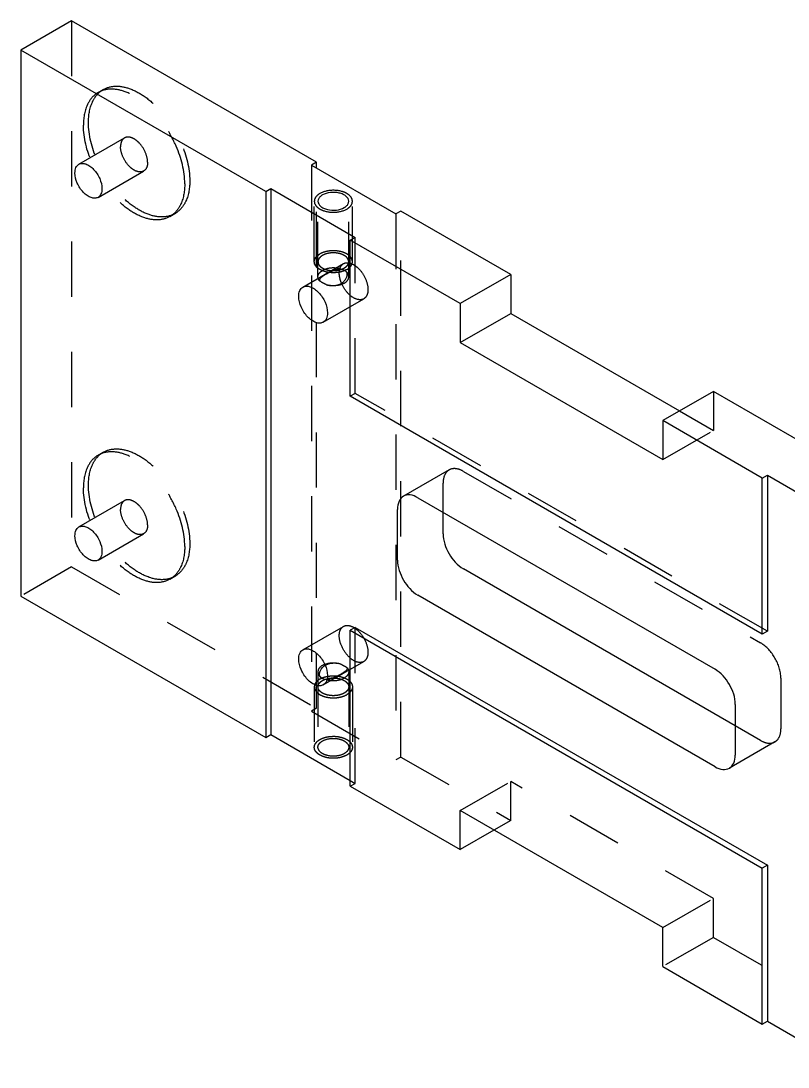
# Model space of a CAD drawing. Header units: millimetres. Extents: x 168 to 285, y 44 to 158.
# Drawn here: x 168.1 to 232.3, y 70 to 157.6 of the extents above; entities that cross this region are included whole.
import ezdxf

# ---------------------------------------------------------------- set-up
doc = ezdxf.new("R2010")
doc.units = ezdxf.units.MM
doc.header["$LTSCALE"] = 46.2
doc.linetypes.add('HIDDEN', pattern=[0.2, 0.1, -0.1])
doc.layers.get('0').update_dxf_attribs({"linetype": 'CONTINUOUS', "true_color": 0xffffff})
doc.layers.add('02___PRT_ALL_AXES', color=7, linetype='CONTINUOUS', true_color=0xffffff)
doc.layers.add('DEFAULT_2', color=6, linetype='HIDDEN', true_color=0xff00ff)

msp = doc.modelspace()

# ---------------------------------------------------------------- linework, layer by layer
at = {"color": 7, "linetype": 'CONTINUOUS', "true_color": 0xffffff}
for p, q in [((172.344, 157.596), (168.101, 155.146)), ((192.85, 145.757), (172.344, 157.596)), ((168.101, 155.146), (168.101, 109.422)), ((188.607, 143.307), (168.101, 155.146)), ((192.85, 145.757), (192.426, 145.512)), ((192.426, 145.512), (199.497, 141.429)), ((192.85, 145.267), (192.85, 145.757)), ((188.607, 143.307), (189.032, 143.552)), ((188.607, 143.307), (188.607, 97.583)), ((189.032, 143.552), (189.032, 97.828)), ((189.032, 143.552), (196.103, 139.47)), ((199.921, 141.674), (199.497, 141.429)), ((209.114, 136.367), (199.921, 141.674)), ((195.678, 139.225), (196.103, 139.47)), ((195.678, 126.161), (195.678, 139.225)), ((204.871, 133.918), (195.678, 139.225)), ((209.114, 136.367), (204.871, 133.918)), ((209.114, 136.367), (209.114, 133.101)), ((204.871, 133.918), (204.871, 130.652)), ((204.871, 130.652), (209.114, 133.101)), ((209.114, 133.101), (223.256, 124.936)), ((204.871, 130.652), (221.842, 120.854)), ((230.185, 106.239), (195.678, 126.161)), ((226.084, 126.569), (221.842, 124.12)), ((234.428, 121.752), (226.084, 126.569)), ((221.842, 124.12), (221.842, 120.854)), ((230.185, 119.303), (221.842, 124.12)), ((230.185, 119.303), (230.61, 119.548)), ((230.185, 106.239), (230.185, 119.303)), ((230.61, 119.548), (230.61, 106.484)), ((230.61, 119.548), (237.681, 115.465)), ((201.335, 117.669), (226.226, 103.299)), ((199.638, 112.444), (199.638, 116.689)), ((203.457, 114.648), (203.457, 116.445)), ((227.923, 98.563), (205.154, 111.709)), ((168.101, 109.422), (188.607, 97.583)), ((226.226, 95.134), (201.335, 109.504)), ((196.103, 106.81), (195.678, 106.565)), ((195.678, 93.501), (195.678, 106.565)), ((195.678, 106.565), (230.185, 86.643)), ((196.103, 106.81), (230.61, 86.888)), ((230.61, 106.484), (230.185, 106.239)), ((227.923, 100.36), (227.923, 96.114)), ((188.607, 97.583), (189.032, 97.828)), ((189.032, 97.828), (195.678, 93.991)), ((195.678, 93.501), (204.871, 88.194)), ((204.871, 88.194), (204.871, 91.46)), ((221.842, 81.662), (204.871, 91.46)), ((207.699, 89.827), (204.871, 88.194)), ((230.61, 86.888), (230.185, 86.643)), ((230.61, 86.888), (230.61, 73.823)), ((230.185, 73.579), (230.185, 86.643)), ((221.842, 78.396), (221.842, 81.662)), ((221.842, 78.396), (230.185, 73.579)), ((230.185, 73.579), (230.61, 73.823)), ((230.61, 73.823), (237.257, 69.986))]:
    msp.add_line(p, q, dxfattribs=at)
at = {"color": 3, "linetype": 'CONTINUOUS', "true_color": 0x00ff00}
for points in [[(193.133, 143.144), (193.1, 143.121), (193.05, 143.086), (192.985, 143.039), (192.931, 143.006), (192.899, 142.964), (192.86, 142.925), (192.825, 142.885), (192.783, 142.847), (192.765, 142.802), (192.741, 142.76), (192.72, 142.716), (192.691, 142.674), (192.689, 142.627), (192.679, 142.582), (192.673, 142.536), (192.66, 142.491), (192.673, 142.446), (192.679, 142.401), (192.688, 142.356), (192.69, 142.311), (192.718, 142.268), (192.739, 142.225), (192.764, 142.182), (192.781, 142.138), (192.823, 142.099), (192.858, 142.059), (192.896, 142.02), (192.928, 141.978), (192.983, 141.944), (193.032, 141.908), (193.083, 141.874), (193.13, 141.836), (193.194, 141.81), (193.253, 141.78), (193.315, 141.752), (193.372, 141.721), (193.444, 141.702), (193.535, 141.674), (193.646, 141.633), (193.8, 141.614), (193.945, 141.58), (194.107, 141.579), (194.265, 141.561), (194.419, 141.579), (194.577, 141.579), (194.723, 141.613), (194.878, 141.631), (195.01, 141.682), (195.154, 141.716), (195.271, 141.781), (195.355, 141.818), (195.396, 141.838)], [(195.396, 141.838), (195.429, 141.861), (195.479, 141.895), (195.543, 141.942), (195.597, 141.975), (195.63, 142.017), (195.668, 142.056), (195.703, 142.096), (195.745, 142.135), (195.763, 142.179), (195.788, 142.222), (195.809, 142.265), (195.837, 142.307), (195.839, 142.354), (195.849, 142.399), (195.855, 142.445), (195.869, 142.491), (195.855, 142.536), (195.85, 142.581), (195.84, 142.625), (195.838, 142.671), (195.81, 142.713), (195.789, 142.757), (195.765, 142.799), (195.748, 142.844), (195.706, 142.882), (195.671, 142.923), (195.632, 142.962), (195.601, 143.003), (195.545, 143.037), (195.497, 143.073), (195.445, 143.108), (195.399, 143.146), (195.334, 143.172), (195.275, 143.201), (195.214, 143.229), (195.157, 143.26), (195.085, 143.279), (194.994, 143.308), (194.883, 143.349), (194.728, 143.367), (194.583, 143.402), (194.422, 143.402), (194.263, 143.42), (194.11, 143.403), (193.951, 143.403), (193.805, 143.368), (193.651, 143.35), (193.519, 143.3), (193.374, 143.265), (193.257, 143.201), (193.174, 143.163), (193.133, 143.144)]]:
    msp.add_open_spline(points, degree=3, knots=[0, 0, 0, 0, 0.03125, 0.046875, 0.0625, 0.078125, 0.09375, 0.109375, 0.125, 0.140625, 0.15625, 0.171875, 0.1875, 0.203125, 0.21875, 0.234375, 0.25, 0.265625, 0.28125, 0.296875, 0.3125, 0.328125, 0.34375, 0.359375, 0.375, 0.390625, 0.40625, 0.421875, 0.4375, 0.453125, 0.46875, 0.484375, 0.5, 0.515625, 0.53125, 0.546875, 0.5625, 0.578125, 0.59375, 0.625, 0.65625, 0.6875, 0.71875, 0.75, 0.78125, 0.8125, 0.84375, 0.875, 0.90625, 0.9375, 0.96875, 1, 1, 1, 1], dxfattribs=at)
at = {"color": 7, "linetype": 'CONTINUOUS', "true_color": 0xffffff}
for points, knots in [([(200.135, 117.788), (199.973, 117.695), (199.694, 117.344), (199.638, 116.919), (199.638, 116.689)], [0, 0, 0, 0, 0.449215, 1, 1, 1, 1]), ([(201.335, 117.669), (201.137, 117.784), (200.74, 117.949), (200.297, 117.882), (200.135, 117.788)], [0, 0, 0, 0, 0.550783, 1, 1, 1, 1]), ([(203.457, 114.648), (203.457, 114.066), (203.854, 112.918), (204.65, 112), (205.154, 111.709)], [0, 0, 0, 0, 0.500001, 1, 1, 1, 1]), ([(199.638, 112.444), (199.638, 111.862), (200.036, 110.713), (200.832, 109.795), (201.335, 109.504)], [0, 0, 0, 0, 0.500001, 1, 1, 1, 1]), ([(227.923, 100.36), (227.923, 100.941), (227.525, 102.09), (226.729, 103.008), (226.226, 103.299)], [0, 0, 0, 0, 0.500001, 1, 1, 1, 1]), ([(227.426, 95.015), (227.587, 95.109), (227.867, 95.459), (227.923, 95.885), (227.923, 96.114)], [0, 0, 0, 0, 0.449215, 1, 1, 1, 1]), ([(226.226, 95.134), (226.424, 95.02), (226.821, 94.855), (227.264, 94.922), (227.426, 95.015)], [0, 0, 0, 0, 0.550783, 1, 1, 1, 1])]:
    msp.add_open_spline(points, degree=3, knots=knots, dxfattribs=at)
msp.add_open_spline([(193.545, 102.45), (193.606, 102.473), (193.674, 102.495), (193.745, 102.513)], degree=3, dxfattribs=at)
at = {"layer": '02___PRT_ALL_AXES', "color": 6, "linetype": 'HIDDEN', "true_color": 0xff00ff}
for p, q in [((174.576, 151.606), (175.001, 151.851)), ((172.958, 145.591), (176.776, 147.795)), ((174.558, 142.82), (178.376, 145.024)), ((192.972, 136.161), (192.972, 142.491)), ((195.556, 136.161), (195.556, 142.491)), ((180.576, 141.214), (181.001, 141.458)), ((191.717, 135.308), (195.111, 137.268)), ((193.417, 132.364), (196.811, 134.323)), ((174.576, 121.232), (175.001, 121.477)), ((172.958, 115.217), (176.776, 117.421)), ((174.558, 112.446), (178.376, 114.65)), ((180.576, 110.84), (181.001, 111.085)), ((191.717, 104.934), (195.111, 106.894)), ((193.417, 101.99), (196.811, 103.949)), ((192.972, 103.096), (192.972, 96.767)), ((195.556, 103.096), (195.556, 96.767))]:
    msp.add_line(p, q, dxfattribs=at)
at = {"layer": '02___PRT_ALL_AXES', "color": 7, "linetype": 'CONTINUOUS', "true_color": 0xffffff}
msp.add_arc((193.573, 103.709), 1.288, 275.41378, 276.80977, dxfattribs=at)
at = {"layer": '02___PRT_ALL_AXES', "color": 6, "linetype": 'HIDDEN', "true_color": 0xff00ff}
msp.add_arc((193.555, 103.856), 1.436, 276.84292, 279.93585, dxfattribs=at)
for points, knots in [([(174.576, 151.606), (174.379, 151.492), (174.008, 151.18), (173.456, 150.276), (173.334, 149.432), (173.334, 148.859)], [0, 0, 0, 0, 0.218448, 0.452287, 1, 1, 1, 1]), ([(173.758, 149.104), (173.758, 149.677), (173.88, 150.521), (174.432, 151.425), (174.803, 151.737), (175.001, 151.851)], [0, 0, 0, 0, 0.547701, 0.781554, 1, 1, 1, 1]), ([(181.819, 143.96), (181.819, 145.032), (181.379, 146.693), (180.316, 148.659), (179.266, 150.002), (178.079, 151.053), (176.841, 151.73), (175.629, 151.972), (174.876, 151.779), (174.576, 151.606)], [0, 0, 0, 0, 0.26957, 0.41709, 0.561788, 0.695785, 0.813338, 0.912946, 1, 1, 1, 1]), ([(175.001, 151.851), (175.3, 152.024), (176.053, 152.217), (177.265, 151.975), (178.504, 151.298), (179.691, 150.247), (180.74, 148.904), (181.803, 146.938), (182.243, 145.277), (182.243, 144.205)], [0, 0, 0, 0, 0.087054, 0.186661, 0.304212, 0.43821, 0.58291, 0.730429, 1, 1, 1, 1]), ([(181.001, 141.458), (180.701, 141.285), (179.948, 141.092), (178.736, 141.335), (177.498, 142.011), (176.311, 143.062), (175.261, 144.406), (174.199, 146.371), (173.758, 148.032), (173.758, 149.104)], [0, 0, 0, 0, 0.087054, 0.186661, 0.304212, 0.43821, 0.58291, 0.730429, 1, 1, 1, 1]), ([(180.576, 141.214), (180.277, 141.04), (179.524, 140.847), (178.312, 141.09), (177.073, 141.766), (175.886, 142.817), (174.837, 144.161), (173.774, 146.127), (173.334, 147.787), (173.334, 148.859)], [0, 0, 0, 0, 0.087054, 0.186662, 0.304215, 0.438212, 0.58291, 0.73043, 1, 1, 1, 1]), ([(176.776, 147.795), (176.668, 147.733), (176.482, 147.5), (176.445, 147.216), (176.445, 147.063)], [0, 0, 0, 0, 0.449173, 1, 1, 1, 1]), ([(178.708, 145.756), (178.708, 146.042), (178.551, 146.635), (178.144, 147.264), (177.711, 147.648), (177.38, 147.828), (177.057, 147.893), (176.856, 147.841), (176.776, 147.795)], [0, 0, 0, 0, 0.269887, 0.56131, 0.69545, 0.813135, 0.912852, 1, 1, 1, 1]), ([(178.376, 145.024), (178.296, 144.978), (178.096, 144.926), (177.772, 144.991), (177.442, 145.171), (177.009, 145.556), (176.602, 146.185), (176.445, 146.777), (176.445, 147.063)], [0, 0, 0, 0, 0.087148, 0.186865, 0.30455, 0.43869, 0.730113, 1, 1, 1, 1]), ([(178.708, 145.756), (178.708, 145.604), (178.671, 145.32), (178.484, 145.086), (178.376, 145.024)], [0, 0, 0, 0, 0.550827, 1, 1, 1, 1]), ([(181.819, 143.96), (181.819, 143.387), (181.697, 142.543), (181.145, 141.639), (180.774, 141.328), (180.576, 141.214)], [0, 0, 0, 0, 0.547713, 0.781552, 1, 1, 1, 1]), ([(182.243, 144.205), (182.243, 143.632), (182.121, 142.788), (181.569, 141.884), (181.199, 141.573), (181.001, 141.458)], [0, 0, 0, 0, 0.547701, 0.781554, 1, 1, 1, 1]), ([(192.972, 136.161), (192.972, 136.262), (193.06, 136.486), (193.244, 136.627), (193.351, 136.689)], [0, 0, 0, 0, 0.449149, 1, 1, 1, 1]), ([(194.834, 136.831), (194.582, 136.902), (194.068, 136.941), (193.562, 136.811), (193.351, 136.689)], [0, 0, 0, 0, 0.51698, 1, 1, 1, 1]), ([(194.834, 136.831), (194.594, 136.808), (194.152, 136.649), (193.744, 136.438), (193.556, 136.326)], [0, 0, 0, 0, 0.524616, 1, 1, 1, 1]), ([(193.105, 135.832), (193.084, 135.857), (193.012, 135.953), (192.972, 136.074), (192.972, 136.161)], [0, 0, 0, 0, 0.270294, 1, 1, 1, 1]), ([(193.372, 136.209), (193.329, 136.179), (193.208, 136.094), (193.075, 135.934), (193.105, 135.832)], [0, 0, 0, 0, 0.328341, 1, 1, 1, 1]), ([(193.695, 135.492), (193.634, 135.522), (193.433, 135.627), (193.233, 135.738), (193.105, 135.832)], [0, 0, 0, 0, 0.298875, 1, 1, 1, 1]), ([(193.695, 135.492), (193.909, 135.442), (194.333, 135.404), (195.076, 135.575), (195.478, 136.154), (195.424, 136.49)], [0, 0, 0, 0, 0.291434, 0.550197, 1, 1, 1, 1]), ([(195.178, 135.634), (195.285, 135.695), (195.468, 135.836), (195.556, 136.061), (195.556, 136.161)], [0, 0, 0, 0, 0.550851, 1, 1, 1, 1]), ([(195.556, 136.161), (195.556, 136.19), (195.544, 136.309), (195.483, 136.421), (195.424, 136.49)], [0, 0, 0, 0, 0.237866, 1, 1, 1, 1]), ([(195.178, 135.634), (194.966, 135.512), (194.461, 135.381), (193.946, 135.42), (193.695, 135.492)], [0, 0, 0, 0, 0.48302, 1, 1, 1, 1]), ([(174.576, 121.232), (174.379, 121.118), (174.008, 120.806), (173.456, 119.902), (173.334, 119.058), (173.334, 118.485)], [0, 0, 0, 0, 0.218448, 0.452287, 1, 1, 1, 1]), ([(173.758, 118.73), (173.758, 119.303), (173.88, 120.147), (174.432, 121.051), (174.803, 121.363), (175.001, 121.477)], [0, 0, 0, 0, 0.547701, 0.781554, 1, 1, 1, 1]), ([(181.819, 113.586), (181.819, 114.658), (181.379, 116.319), (180.316, 118.285), (179.266, 119.628), (178.079, 120.679), (176.841, 121.356), (175.629, 121.598), (174.876, 121.405), (174.576, 121.232)], [0, 0, 0, 0, 0.26957, 0.41709, 0.561788, 0.695785, 0.813338, 0.912946, 1, 1, 1, 1]), ([(175.001, 121.477), (175.3, 121.65), (176.053, 121.843), (177.265, 121.601), (178.504, 120.924), (179.691, 119.873), (180.74, 118.53), (181.803, 116.564), (182.243, 114.903), (182.243, 113.831)], [0, 0, 0, 0, 0.087054, 0.186661, 0.304212, 0.43821, 0.58291, 0.730429, 1, 1, 1, 1]), ([(180.576, 110.84), (180.277, 110.667), (179.524, 110.473), (178.312, 110.716), (177.073, 111.392), (175.886, 112.443), (174.837, 113.787), (173.774, 115.753), (173.334, 117.414), (173.334, 118.485)], [0, 0, 0, 0, 0.087054, 0.186662, 0.304215, 0.438212, 0.58291, 0.73043, 1, 1, 1, 1]), ([(181.001, 111.085), (180.701, 110.912), (179.948, 110.718), (178.736, 110.961), (177.498, 111.637), (176.311, 112.688), (175.261, 114.032), (174.199, 115.998), (173.758, 117.658), (173.758, 118.73)], [0, 0, 0, 0, 0.087054, 0.186661, 0.304212, 0.43821, 0.58291, 0.730429, 1, 1, 1, 1]), ([(176.776, 117.421), (176.668, 117.359), (176.482, 117.126), (176.445, 116.842), (176.445, 116.689)], [0, 0, 0, 0, 0.449173, 1, 1, 1, 1]), ([(178.708, 115.383), (178.708, 115.668), (178.551, 116.261), (178.144, 116.89), (177.711, 117.274), (177.38, 117.454), (177.057, 117.519), (176.856, 117.467), (176.776, 117.421)], [0, 0, 0, 0, 0.269887, 0.56131, 0.69545, 0.813135, 0.912852, 1, 1, 1, 1]), ([(178.376, 114.65), (178.296, 114.604), (178.096, 114.552), (177.772, 114.617), (177.442, 114.797), (177.009, 115.182), (176.602, 115.811), (176.445, 116.403), (176.445, 116.689)], [0, 0, 0, 0, 0.087148, 0.186865, 0.30455, 0.43869, 0.730113, 1, 1, 1, 1]), ([(178.708, 115.383), (178.708, 115.23), (178.671, 114.946), (178.484, 114.712), (178.376, 114.65)], [0, 0, 0, 0, 0.550827, 1, 1, 1, 1]), ([(181.819, 113.586), (181.819, 113.013), (181.697, 112.169), (181.145, 111.265), (180.774, 110.954), (180.576, 110.84)], [0, 0, 0, 0, 0.547713, 0.781552, 1, 1, 1, 1]), ([(182.243, 113.831), (182.243, 113.258), (182.121, 112.414), (181.569, 111.51), (181.199, 111.199), (181.001, 111.085)], [0, 0, 0, 0, 0.547701, 0.781554, 1, 1, 1, 1]), ([(193.351, 103.624), (193.244, 103.562), (193.06, 103.421), (192.972, 103.197), (192.972, 103.096)], [0, 0, 0, 0, 0.550851, 1, 1, 1, 1]), ([(193.351, 103.624), (193.562, 103.746), (194.068, 103.876), (194.582, 103.837), (194.834, 103.766)], [0, 0, 0, 0, 0.48302, 1, 1, 1, 1]), ([(193.575, 103.632), (193.658, 103.685), (194.054, 103.862), (194.513, 103.84), (194.834, 103.766)], [0, 0, 0, 0, 0.230998, 1, 1, 1, 1]), ([(195.424, 103.425), (195.449, 103.338), (195.338, 103.176), (195.152, 103.043), (194.857, 102.856), (194.415, 102.629), (194.019, 102.479), (193.803, 102.441)], [0, 0, 0, 0, 0.138159, 0.23865, 0.362569, 0.665176, 1, 1, 1, 1]), ([(194.834, 103.766), (194.895, 103.735), (195.096, 103.63), (195.295, 103.519), (195.424, 103.425)], [0, 0, 0, 0, 0.298888, 1, 1, 1, 1]), ([(195.424, 103.425), (195.445, 103.4), (195.516, 103.305), (195.556, 103.183), (195.556, 103.096)], [0, 0, 0, 0, 0.270294, 1, 1, 1, 1]), ([(192.972, 103.096), (192.972, 103.068), (192.984, 102.948), (193.045, 102.837), (193.105, 102.767)], [0, 0, 0, 0, 0.237866, 1, 1, 1, 1]), ([(193.695, 102.427), (193.946, 102.355), (194.461, 102.316), (194.966, 102.447), (195.178, 102.569)], [0, 0, 0, 0, 0.51698, 1, 1, 1, 1]), ([(195.556, 103.096), (195.556, 102.996), (195.468, 102.771), (195.285, 102.63), (195.178, 102.569)], [0, 0, 0, 0, 0.449149, 1, 1, 1, 1]), ([(193.093, 97.082), (193.11, 97.102), (193.185, 97.185), (193.277, 97.251), (193.351, 97.294)], [0, 0, 0, 0, 0.232697, 1, 1, 1, 1]), ([(193.351, 97.294), (193.55, 97.409), (194.028, 97.538), (194.632, 97.509), (195.076, 97.359), (195.395, 97.171), (195.556, 96.923), (195.556, 96.767)], [0, 0, 0, 0, 0.271075, 0.563783, 0.698515, 0.816717, 1, 1, 1, 1]), ([(192.972, 96.767), (192.972, 96.85), (193.008, 96.965), (193.074, 97.058), (193.093, 97.082)], [0, 0, 0, 0, 0.730481, 1, 1, 1, 1]), ([(195.178, 96.239), (194.978, 96.124), (194.5, 95.995), (193.896, 96.024), (193.452, 96.174), (193.133, 96.362), (192.972, 96.611), (192.972, 96.767)], [0, 0, 0, 0, 0.271075, 0.563783, 0.698515, 0.816717, 1, 1, 1, 1]), ([(195.556, 96.767), (195.556, 96.666), (195.468, 96.441), (195.285, 96.301), (195.178, 96.239)], [0, 0, 0, 0, 0.449171, 1, 1, 1, 1])]:
    msp.add_open_spline(points, degree=3, knots=knots, dxfattribs=at)
at = {"layer": '02___PRT_ALL_AXES', "color": 7, "linetype": 'CONTINUOUS', "true_color": 0xffffff}
for points, knots in [([(172.627, 144.858), (172.627, 145.011), (172.664, 145.295), (172.85, 145.528), (172.958, 145.591)], [0, 0, 0, 0, 0.550827, 1, 1, 1, 1]), ([(172.958, 145.591), (173.038, 145.637), (173.239, 145.689), (173.562, 145.624), (173.892, 145.443), (174.325, 145.059), (174.732, 144.43), (174.889, 143.838), (174.889, 143.552)], [0, 0, 0, 0, 0.087148, 0.186862, 0.304539, 0.43868, 0.730127, 1, 1, 1, 1]), ([(174.558, 142.82), (174.478, 142.773), (174.277, 142.722), (173.954, 142.787), (173.624, 142.967), (173.191, 143.351), (172.784, 143.98), (172.627, 144.573), (172.627, 144.858)], [0, 0, 0, 0, 0.087148, 0.186862, 0.304539, 0.43868, 0.730127, 1, 1, 1, 1]), ([(174.889, 143.552), (174.889, 143.399), (174.852, 143.115), (174.666, 142.882), (174.558, 142.82)], [0, 0, 0, 0, 0.550827, 1, 1, 1, 1]), ([(193.093, 142.806), (193.074, 142.782), (193.008, 142.689), (192.972, 142.574), (192.972, 142.491)], [0, 0, 0, 0, 0.269519, 1, 1, 1, 1]), ([(193.351, 143.018), (193.325, 143.003), (193.23, 142.944), (193.145, 142.869), (193.093, 142.806)], [0, 0, 0, 0, 0.268125, 1, 1, 1, 1]), ([(195.556, 142.491), (195.556, 142.647), (195.395, 142.896), (195.076, 143.083), (194.632, 143.233), (194.028, 143.263), (193.55, 143.134), (193.351, 143.018)], [0, 0, 0, 0, 0.183283, 0.301485, 0.436217, 0.728925, 1, 1, 1, 1]), ([(192.972, 142.491), (192.972, 142.335), (193.133, 142.086), (193.452, 141.899), (193.896, 141.748), (194.5, 141.719), (194.978, 141.848), (195.178, 141.963)], [0, 0, 0, 0, 0.183283, 0.301485, 0.436217, 0.728925, 1, 1, 1, 1]), ([(195.178, 141.963), (195.204, 141.978), (195.298, 142.038), (195.384, 142.112), (195.435, 142.176)], [0, 0, 0, 0, 0.268125, 1, 1, 1, 1]), ([(195.435, 142.176), (195.454, 142.199), (195.52, 142.292), (195.556, 142.408), (195.556, 142.491)], [0, 0, 0, 0, 0.269519, 1, 1, 1, 1]), ([(191.365, 134.53), (191.365, 134.692), (191.404, 134.994), (191.603, 135.242), (191.717, 135.308)], [0, 0, 0, 0, 0.550827, 1, 1, 1, 1]), ([(191.717, 135.308), (191.802, 135.357), (192.015, 135.412), (192.359, 135.343), (192.71, 135.152), (193.17, 134.743), (193.602, 134.075), (193.769, 133.445), (193.769, 133.142)], [0, 0, 0, 0, 0.087148, 0.186862, 0.304539, 0.43868, 0.730127, 1, 1, 1, 1]), ([(193.417, 132.364), (193.332, 132.315), (193.119, 132.26), (192.775, 132.329), (192.425, 132.52), (191.964, 132.928), (191.532, 133.597), (191.365, 134.226), (191.365, 134.53)], [0, 0, 0, 0, 0.087148, 0.186862, 0.304539, 0.43868, 0.730127, 1, 1, 1, 1]), ([(193.769, 133.142), (193.769, 132.979), (193.73, 132.678), (193.532, 132.43), (193.417, 132.364)], [0, 0, 0, 0, 0.550827, 1, 1, 1, 1]), ([(172.627, 114.484), (172.627, 114.637), (172.664, 114.921), (172.85, 115.155), (172.958, 115.217)], [0, 0, 0, 0, 0.550827, 1, 1, 1, 1]), ([(172.958, 115.217), (173.038, 115.263), (173.239, 115.315), (173.562, 115.25), (173.892, 115.07), (174.325, 114.685), (174.732, 114.056), (174.889, 113.464), (174.889, 113.178)], [0, 0, 0, 0, 0.087148, 0.186862, 0.304539, 0.43868, 0.730127, 1, 1, 1, 1]), ([(174.558, 112.446), (174.478, 112.4), (174.277, 112.348), (173.954, 112.413), (173.624, 112.593), (173.191, 112.977), (172.784, 113.606), (172.627, 114.199), (172.627, 114.484)], [0, 0, 0, 0, 0.087148, 0.186862, 0.304539, 0.43868, 0.730127, 1, 1, 1, 1]), ([(174.889, 113.178), (174.889, 113.025), (174.852, 112.741), (174.666, 112.508), (174.558, 112.446)], [0, 0, 0, 0, 0.550827, 1, 1, 1, 1]), ([(191.365, 104.156), (191.365, 104.318), (191.404, 104.62), (191.603, 104.868), (191.717, 104.934)], [0, 0, 0, 0, 0.550827, 1, 1, 1, 1]), ([(191.717, 104.934), (191.802, 104.983), (192.015, 105.038), (192.359, 104.969), (192.71, 104.778), (193.17, 104.369), (193.602, 103.701), (193.769, 103.072), (193.769, 102.768)], [0, 0, 0, 0, 0.087148, 0.186862, 0.304539, 0.43868, 0.730127, 1, 1, 1, 1]), ([(193.417, 101.99), (193.332, 101.941), (193.119, 101.886), (192.775, 101.955), (192.425, 102.146), (191.964, 102.555), (191.532, 103.223), (191.365, 103.852), (191.365, 104.156)], [0, 0, 0, 0, 0.087148, 0.186862, 0.304539, 0.43868, 0.730127, 1, 1, 1, 1]), ([(193.105, 102.767), (193.065, 103.012), (193.24, 103.374), (193.499, 103.584), (193.575, 103.632)], [0, 0, 0, 0, 0.735437, 1, 1, 1, 1]), ([(193.769, 102.768), (193.769, 102.606), (193.73, 102.304), (193.532, 102.056), (193.417, 101.99)], [0, 0, 0, 0, 0.550827, 1, 1, 1, 1])]:
    msp.add_open_spline(points, degree=3, knots=knots, dxfattribs=at)
at = {"layer": '02___PRT_ALL_AXES', "color": 6, "linetype": 'HIDDEN', "true_color": 0xff00ff}
for points in [[(194.834, 136.831), (194.889, 136.827), (194.944, 136.819), (194.998, 136.805)], [(194.998, 136.805), (195.048, 136.791), (195.098, 136.773), (195.144, 136.749)], [(195.144, 136.749), (195.212, 136.715), (195.275, 136.669), (195.328, 136.614)], [(193.556, 136.326), (193.494, 136.289), (193.432, 136.25), (193.372, 136.209)], [(195.328, 136.614), (195.364, 136.576), (195.396, 136.535), (195.424, 136.49)]]:
    msp.add_open_spline(points, degree=3, dxfattribs=at)
at = {"layer": '02___PRT_ALL_AXES', "color": 7, "linetype": 'CONTINUOUS', "true_color": 0xffffff}
for points in [[(193.382, 102.509), (193.27, 102.567), (193.171, 102.66), (193.105, 102.767)], [(193.528, 102.453), (193.478, 102.467), (193.429, 102.485), (193.382, 102.509)], [(193.695, 102.427), (193.639, 102.43), (193.583, 102.439), (193.528, 102.453)]]:
    msp.add_open_spline(points, degree=3, dxfattribs=at)
at = {"layer": 'DEFAULT_2', "color": 6, "linetype": 'HIDDEN', "true_color": 0xff00ff}
for p, q in [((172.344, 157.596), (172.344, 111.872)), ((192.426, 145.512), (192.426, 99.788)), ((192.85, 100.033), (192.85, 145.267)), ((192.664, 137.427), (192.664, 142.491)), ((195.864, 137.427), (195.864, 142.491)), ((199.497, 141.429), (199.497, 95.705)), ((199.921, 95.95), (199.921, 141.674)), ((196.103, 126.406), (196.103, 139.47)), ((196.103, 126.406), (195.678, 126.161)), ((230.61, 106.484), (196.103, 126.406)), ((226.084, 126.569), (226.084, 123.303)), ((223.256, 124.936), (226.084, 123.303)), ((221.842, 120.854), (226.084, 123.303)), ((203.954, 119.993), (200.135, 117.788)), ((205.154, 119.874), (230.044, 105.504)), ((203.457, 116.445), (203.457, 118.894)), ((172.344, 111.872), (168.101, 109.422)), ((172.344, 111.872), (192.85, 100.033)), ((196.103, 93.746), (196.103, 106.81)), ((231.741, 102.564), (231.741, 98.318)), ((192.664, 101.83), (192.664, 96.767)), ((195.864, 101.83), (195.864, 96.767)), ((192.85, 100.033), (192.426, 99.788)), ((192.426, 99.788), (199.497, 95.705)), ((230.044, 97.339), (227.923, 98.563)), ((231.244, 97.22), (227.426, 95.015)), ((199.921, 95.95), (199.497, 95.705)), ((199.921, 95.95), (209.114, 90.643)), ((195.678, 93.991), (196.103, 93.746)), ((195.678, 93.501), (196.103, 93.746)), ((204.871, 91.46), (209.114, 93.909)), ((209.114, 90.643), (209.114, 93.909)), ((226.084, 84.111), (209.114, 93.909)), ((209.114, 90.643), (207.699, 89.827)), ((221.842, 81.662), (226.084, 84.111)), ((226.084, 80.845), (226.084, 84.111)), ((226.084, 80.845), (221.842, 78.396)), ((226.084, 80.845), (234.428, 76.028))]:
    msp.add_line(p, q, dxfattribs=at)
msp.add_arc((195.854, 136.544), 1.091, 164.90101, 168.31617, dxfattribs=at)
for points, knots in [([(195.396, 136.774), (195.355, 136.755), (195.295, 136.726), (195.214, 136.689), (195.157, 136.657), (195.085, 136.639), (194.994, 136.61), (194.883, 136.569), (194.728, 136.551), (194.583, 136.516), (194.422, 136.515), (194.263, 136.497), (194.11, 136.515), (193.951, 136.515), (193.805, 136.55), (193.651, 136.568), (193.54, 136.609), (193.448, 136.637), (193.377, 136.655), (193.318, 136.687), (193.255, 136.716), (193.195, 136.745), (193.129, 136.772), (193.084, 136.809), (193.033, 136.843), (192.985, 136.879), (192.931, 136.912), (192.899, 136.953), (192.86, 136.993), (192.825, 137.033), (192.783, 137.071), (192.765, 137.116), (192.741, 137.158), (192.72, 137.202), (192.691, 137.244), (192.689, 137.29), (192.679, 137.336), (192.673, 137.381), (192.66, 137.427), (192.673, 137.472), (192.679, 137.517), (192.688, 137.562), (192.69, 137.607), (192.718, 137.65), (192.739, 137.693), (192.764, 137.736), (192.781, 137.78), (192.823, 137.819), (192.858, 137.859), (192.896, 137.898), (192.928, 137.94), (192.983, 137.973), (193.048, 138.021), (193.099, 138.057), (193.133, 138.08)], [0, 0, 0, 0, 0.03125, 0.046875, 0.0625, 0.078125, 0.09375, 0.125, 0.15625, 0.1875, 0.21875, 0.25, 0.28125, 0.3125, 0.34375, 0.375, 0.40625, 0.421875, 0.4375, 0.453125, 0.46875, 0.484375, 0.5, 0.515625, 0.53125, 0.546875, 0.5625, 0.578125, 0.59375, 0.609375, 0.625, 0.640625, 0.65625, 0.671875, 0.6875, 0.703125, 0.71875, 0.734375, 0.75, 0.765625, 0.78125, 0.796875, 0.8125, 0.828125, 0.84375, 0.859375, 0.875, 0.890625, 0.90625, 0.921875, 0.9375, 0.953125, 0.96875, 1, 1, 1, 1]), ([(193.351, 137.955), (193.324, 137.936), (193.283, 137.908), (193.231, 137.87), (193.188, 137.843), (193.162, 137.81), (193.131, 137.778), (193.102, 137.746), (193.068, 137.715), (193.054, 137.679), (193.034, 137.644), (193.017, 137.609), (192.994, 137.575), (192.992, 137.538), (192.984, 137.501), (192.98, 137.464), (192.969, 137.427), (192.979, 137.391), (192.984, 137.355), (192.992, 137.319), (192.993, 137.282), (193.016, 137.248), (193.033, 137.212), (193.052, 137.178), (193.066, 137.142), (193.1, 137.111), (193.128, 137.078), (193.159, 137.047), (193.185, 137.013), (193.229, 136.986), (193.283, 136.948), (193.346, 136.896), (193.45, 136.855), (193.541, 136.803), (193.659, 136.775), (193.765, 136.734), (193.89, 136.719), (194.007, 136.691), (194.137, 136.691), (194.265, 136.676), (194.389, 136.691), (194.517, 136.691), (194.635, 136.719), (194.76, 136.733), (194.866, 136.774), (194.983, 136.802), (195.077, 136.854), (195.145, 136.884), (195.178, 136.9)], [0, 0, 0, 0, 0.03125, 0.046875, 0.0625, 0.078125, 0.09375, 0.109375, 0.125, 0.140625, 0.15625, 0.171875, 0.1875, 0.203125, 0.21875, 0.234375, 0.25, 0.265625, 0.28125, 0.296875, 0.3125, 0.328125, 0.34375, 0.359375, 0.375, 0.390625, 0.40625, 0.421875, 0.4375, 0.453125, 0.46875, 0.5, 0.53125, 0.5625, 0.59375, 0.625, 0.65625, 0.6875, 0.71875, 0.75, 0.78125, 0.8125, 0.84375, 0.875, 0.90625, 0.9375, 0.96875, 1, 1, 1, 1]), ([(195.679, 137.859), (195.644, 137.888), (195.575, 137.947), (195.491, 138.022), (195.398, 138.071), (195.331, 138.109), (195.267, 138.15), (195.187, 138.177), (195.109, 138.206), (195.032, 138.235), (194.951, 138.261), (194.861, 138.279), (194.773, 138.298), (194.657, 138.326), (194.503, 138.333), (194.352, 138.353), (194.226, 138.346), (194.132, 138.343), (194.037, 138.342), (193.947, 138.33), (193.858, 138.316), (193.769, 138.301), (193.679, 138.289), (193.596, 138.261), (193.513, 138.237), (193.399, 138.206), (193.279, 138.148), (193.181, 138.103), (193.133, 138.08)], [0, 0, 0, 0, 0.0625, 0.125, 0.15625, 0.1875, 0.21875, 0.25, 0.28125, 0.3125, 0.34375, 0.375, 0.40625, 0.4375, 0.5, 0.5625, 0.59375, 0.625, 0.65625, 0.6875, 0.71875, 0.75, 0.78125, 0.8125, 0.84375, 0.875, 0.9375, 1, 1, 1, 1]), ([(195.178, 136.9), (195.204, 136.918), (195.245, 136.946), (195.297, 136.984), (195.341, 137.011), (195.367, 137.045), (195.398, 137.076), (195.426, 137.109), (195.46, 137.14), (195.474, 137.175), (195.494, 137.21), (195.511, 137.245), (195.534, 137.279), (195.536, 137.317), (195.544, 137.353), (195.549, 137.39), (195.56, 137.427), (195.549, 137.463), (195.544, 137.5), (195.537, 137.536), (195.535, 137.572), (195.512, 137.607), (195.496, 137.642), (195.476, 137.676), (195.462, 137.712), (195.428, 137.743), (195.4, 137.776), (195.369, 137.808), (195.344, 137.841), (195.299, 137.868), (195.245, 137.907), (195.183, 137.958), (195.078, 137.999), (194.987, 138.051), (194.87, 138.079), (194.764, 138.12), (194.639, 138.135), (194.522, 138.163), (194.391, 138.163), (194.264, 138.178), (194.139, 138.164), (194.012, 138.163), (193.894, 138.136), (193.769, 138.121), (193.662, 138.08), (193.546, 138.052), (193.451, 138), (193.384, 137.97), (193.351, 137.955)], [0, 0, 0, 0, 0.03125, 0.046875, 0.0625, 0.078125, 0.09375, 0.109375, 0.125, 0.140625, 0.15625, 0.171875, 0.1875, 0.203125, 0.21875, 0.234375, 0.25, 0.265625, 0.28125, 0.296875, 0.3125, 0.328125, 0.34375, 0.359375, 0.375, 0.390625, 0.40625, 0.421875, 0.4375, 0.453125, 0.46875, 0.5, 0.53125, 0.5625, 0.59375, 0.625, 0.65625, 0.6875, 0.71875, 0.75, 0.78125, 0.8125, 0.84375, 0.875, 0.90625, 0.9375, 0.96875, 1, 1, 1, 1]), ([(195.679, 136.995), (195.704, 137.029), (195.743, 137.08), (195.79, 137.149), (195.81, 137.203), (195.837, 137.257), (195.849, 137.313), (195.855, 137.369), (195.869, 137.426), (195.855, 137.481), (195.85, 137.537), (195.839, 137.592), (195.811, 137.647), (195.792, 137.703), (195.744, 137.773), (195.704, 137.824), (195.679, 137.859)], [0, 0, 0, 0, 0.125, 0.1875, 0.25, 0.3125, 0.375, 0.4375, 0.5, 0.5625, 0.625, 0.6875, 0.75, 0.8125, 0.875, 1, 1, 1, 1]), ([(194.863, 136.994), (194.878, 137.023), (194.939, 137.131), (195.032, 137.222), (195.111, 137.268)], [0, 0, 0, 0, 0.264371, 1, 1, 1, 1]), ([(195.111, 137.268), (195.196, 137.317), (195.41, 137.371), (195.753, 137.303), (196.104, 137.111), (196.564, 136.703), (196.996, 136.035), (197.163, 135.405), (197.163, 135.101)], [0, 0, 0, 0, 0.087148, 0.186862, 0.304539, 0.43868, 0.730127, 1, 1, 1, 1]), ([(194.951, 135.627), (194.92, 135.7), (194.817, 135.977), (194.759, 136.273), (194.759, 136.489)], [0, 0, 0, 0, 0.266801, 1, 1, 1, 1]), ([(195.678, 134.61), (195.602, 134.675), (195.303, 134.97), (195.074, 135.334), (194.951, 135.627)], [0, 0, 0, 0, 0.239951, 1, 1, 1, 1]), ([(197.163, 135.101), (197.163, 134.939), (197.124, 134.637), (196.926, 134.389), (196.811, 134.323)], [0, 0, 0, 0, 0.550827, 1, 1, 1, 1]), ([(196.811, 134.323), (196.659, 134.235), (196.204, 134.224), (195.854, 134.459), (195.678, 134.61)], [0, 0, 0, 0, 0.431121, 1, 1, 1, 1]), ([(205.154, 119.874), (204.955, 119.988), (204.559, 120.153), (204.116, 120.086), (203.954, 119.993)], [0, 0, 0, 0, 0.550783, 1, 1, 1, 1]), ([(203.954, 119.993), (203.792, 119.899), (203.512, 119.549), (203.457, 119.123), (203.457, 118.894)], [0, 0, 0, 0, 0.449215, 1, 1, 1, 1]), ([(194.759, 106.116), (194.759, 106.278), (194.799, 106.58), (194.997, 106.828), (195.111, 106.894)], [0, 0, 0, 0, 0.550827, 1, 1, 1, 1]), ([(195.111, 106.894), (195.196, 106.943), (195.41, 106.998), (195.753, 106.929), (196.104, 106.737), (196.564, 106.329), (196.996, 105.661), (197.163, 105.031), (197.163, 104.728)], [0, 0, 0, 0, 0.087148, 0.186862, 0.304539, 0.43868, 0.730127, 1, 1, 1, 1]), ([(195.678, 104.236), (195.401, 104.474), (194.97, 105.062), (194.759, 105.769), (194.759, 106.116)], [0, 0, 0, 0, 0.513183, 1, 1, 1, 1]), ([(231.741, 102.564), (231.741, 103.146), (231.344, 104.294), (230.548, 105.213), (230.044, 105.504)], [0, 0, 0, 0, 0.500001, 1, 1, 1, 1]), ([(197.163, 104.728), (197.163, 104.565), (197.124, 104.263), (196.926, 104.016), (196.811, 103.949)], [0, 0, 0, 0, 0.550827, 1, 1, 1, 1]), ([(196.811, 103.949), (196.659, 103.861), (196.204, 103.85), (195.854, 104.085), (195.678, 104.236)], [0, 0, 0, 0, 0.431121, 1, 1, 1, 1]), ([(193.133, 102.483), (193.145, 102.49), (193.167, 102.503), (193.226, 102.534), (193.262, 102.55), (193.293, 102.564)], [0, 0, 0, 0, 0.25, 0.5, 1, 1, 1, 1]), ([(193.766, 102.708), (193.833, 102.719), (193.966, 102.74), (194.256, 102.762), (194.461, 102.747), (194.606, 102.733)], [0, 0, 0, 0, 0.25, 0.5, 1, 1, 1, 1]), ([(194.258, 102.576), (194.321, 102.573), (194.415, 102.569), (194.54, 102.559), (194.629, 102.541), (194.721, 102.528), (194.808, 102.505), (194.892, 102.477), (194.981, 102.455), (195.05, 102.417), (195.125, 102.384), (195.196, 102.348), (195.253, 102.304), (195.317, 102.263), (195.366, 102.216), (195.409, 102.166), (195.462, 102.119), (195.482, 102.065), (195.513, 102.014), (195.537, 101.961), (195.542, 101.906), (195.556, 101.852), (195.551, 101.797), (195.539, 101.742), (195.537, 101.685), (195.503, 101.634), (195.479, 101.582), (195.447, 101.53), (195.398, 101.482), (195.357, 101.431), (195.28, 101.373), (195.218, 101.331), (195.178, 101.303)], [0, 0, 0, 0, 0.0625, 0.09375, 0.125, 0.15625, 0.1875, 0.21875, 0.25, 0.28125, 0.3125, 0.34375, 0.375, 0.40625, 0.4375, 0.46875, 0.5, 0.53125, 0.5625, 0.59375, 0.625, 0.65625, 0.6875, 0.71875, 0.75, 0.78125, 0.8125, 0.84375, 0.875, 0.90625, 0.9375, 1, 1, 1, 1]), ([(194.606, 102.733), (194.661, 102.723), (194.772, 102.707), (194.93, 102.669), (195.059, 102.632), (195.156, 102.594), (195.233, 102.568), (195.294, 102.533), (195.382, 102.492), (195.479, 102.429), (195.589, 102.349), (195.648, 102.291), (195.679, 102.262)], [0, 0, 0, 0, 0.125, 0.25, 0.375, 0.4375, 0.5, 0.5625, 0.625, 0.75, 0.875, 1, 1, 1, 1]), ([(193.133, 102.483), (193.1, 102.46), (193.05, 102.426), (192.985, 102.379), (192.931, 102.346), (192.899, 102.304), (192.86, 102.265), (192.825, 102.225), (192.783, 102.186), (192.765, 102.142), (192.741, 102.099), (192.72, 102.056), (192.691, 102.014), (192.689, 101.967), (192.679, 101.922), (192.673, 101.876), (192.66, 101.83), (192.673, 101.785), (192.679, 101.74), (192.688, 101.696), (192.69, 101.65), (192.718, 101.608), (192.739, 101.564), (192.764, 101.522), (192.781, 101.477), (192.823, 101.439), (192.858, 101.398), (192.896, 101.359), (192.928, 101.318), (192.983, 101.284), (193.032, 101.248), (193.083, 101.213), (193.13, 101.175), (193.194, 101.149), (193.253, 101.12), (193.315, 101.092), (193.372, 101.061), (193.444, 101.042), (193.535, 101.013), (193.646, 100.972), (193.8, 100.954), (193.945, 100.919), (194.107, 100.919), (194.265, 100.901), (194.419, 100.918), (194.577, 100.918), (194.723, 100.953), (194.878, 100.971), (195.01, 101.021), (195.154, 101.056), (195.271, 101.12), (195.355, 101.158), (195.396, 101.177)], [0, 0, 0, 0, 0.03125, 0.046875, 0.0625, 0.078125, 0.09375, 0.109375, 0.125, 0.140625, 0.15625, 0.171875, 0.1875, 0.203125, 0.21875, 0.234375, 0.25, 0.265625, 0.28125, 0.296875, 0.3125, 0.328125, 0.34375, 0.359375, 0.375, 0.390625, 0.40625, 0.421875, 0.4375, 0.453125, 0.46875, 0.484375, 0.5, 0.515625, 0.53125, 0.546875, 0.5625, 0.578125, 0.59375, 0.625, 0.65625, 0.6875, 0.71875, 0.75, 0.78125, 0.8125, 0.84375, 0.875, 0.90625, 0.9375, 0.96875, 1, 1, 1, 1]), ([(195.178, 101.303), (195.145, 101.287), (195.079, 101.258), (194.987, 101.207), (194.87, 101.178), (194.764, 101.137), (194.639, 101.123), (194.522, 101.094), (194.392, 101.094), (194.264, 101.08), (194.139, 101.094), (194.012, 101.094), (193.894, 101.122), (193.769, 101.136), (193.662, 101.177), (193.545, 101.205), (193.452, 101.258), (193.345, 101.3), (193.284, 101.35), (193.231, 101.387), (193.188, 101.414), (193.162, 101.448), (193.131, 101.479), (193.102, 101.512), (193.068, 101.543), (193.054, 101.579), (193.034, 101.613), (193.017, 101.648), (192.994, 101.682), (192.992, 101.72), (192.984, 101.756), (192.98, 101.793), (192.969, 101.83), (192.979, 101.866), (192.984, 101.903), (192.992, 101.939), (192.993, 101.976), (193.016, 102.01), (193.033, 102.045), (193.052, 102.079), (193.066, 102.115), (193.1, 102.146), (193.128, 102.179), (193.159, 102.211), (193.185, 102.244), (193.23, 102.271), (193.282, 102.31), (193.324, 102.339), (193.351, 102.358)], [0, 0, 0, 0, 0.03125, 0.0625, 0.09375, 0.125, 0.15625, 0.1875, 0.21875, 0.25, 0.28125, 0.3125, 0.34375, 0.375, 0.40625, 0.4375, 0.46875, 0.5, 0.53125, 0.546875, 0.5625, 0.578125, 0.59375, 0.609375, 0.625, 0.640625, 0.65625, 0.671875, 0.6875, 0.703125, 0.71875, 0.734375, 0.75, 0.765625, 0.78125, 0.796875, 0.8125, 0.828125, 0.84375, 0.859375, 0.875, 0.890625, 0.90625, 0.921875, 0.9375, 0.953125, 0.96875, 1, 1, 1, 1]), ([(195.679, 102.262), (195.704, 102.228), (195.743, 102.177), (195.791, 102.108), (195.81, 102.054), (195.837, 102.001), (195.849, 101.944), (195.855, 101.888), (195.869, 101.831), (195.855, 101.776), (195.85, 101.72), (195.839, 101.665), (195.811, 101.61), (195.792, 101.554), (195.744, 101.484), (195.704, 101.433), (195.679, 101.398)], [0, 0, 0, 0, 0.125, 0.1875, 0.25, 0.3125, 0.375, 0.4375, 0.5, 0.5625, 0.625, 0.6875, 0.75, 0.8125, 0.875, 1, 1, 1, 1]), ([(231.244, 97.22), (231.406, 97.313), (231.685, 97.663), (231.741, 98.089), (231.741, 98.318)], [0, 0, 0, 0, 0.449215, 1, 1, 1, 1]), ([(195.396, 96.113), (195.355, 96.094), (195.295, 96.065), (195.214, 96.028), (195.157, 95.997), (195.085, 95.978), (194.994, 95.95), (194.883, 95.909), (194.728, 95.89), (194.583, 95.855), (194.422, 95.855), (194.263, 95.837), (194.11, 95.855), (193.951, 95.855), (193.805, 95.889), (193.651, 95.907), (193.54, 95.948), (193.448, 95.977), (193.377, 95.995), (193.318, 96.027), (193.255, 96.055), (193.195, 96.085), (193.129, 96.112), (193.084, 96.149), (193.033, 96.183), (192.985, 96.218), (192.931, 96.251), (192.899, 96.293), (192.86, 96.332), (192.825, 96.372), (192.783, 96.411), (192.765, 96.455), (192.741, 96.498), (192.72, 96.541), (192.691, 96.583), (192.689, 96.63), (192.679, 96.675), (192.673, 96.721), (192.66, 96.767), (192.673, 96.811), (192.679, 96.856), (192.688, 96.901), (192.69, 96.947), (192.718, 96.989), (192.739, 97.032), (192.764, 97.075), (192.781, 97.12), (192.823, 97.158), (192.858, 97.198), (192.896, 97.238), (192.928, 97.279), (192.983, 97.313), (193.048, 97.361), (193.099, 97.396), (193.133, 97.42)], [0, 0, 0, 0, 0.03125, 0.046875, 0.0625, 0.078125, 0.09375, 0.125, 0.15625, 0.1875, 0.21875, 0.25, 0.28125, 0.3125, 0.34375, 0.375, 0.40625, 0.421875, 0.4375, 0.453125, 0.46875, 0.484375, 0.5, 0.515625, 0.53125, 0.546875, 0.5625, 0.578125, 0.59375, 0.609375, 0.625, 0.640625, 0.65625, 0.671875, 0.6875, 0.703125, 0.71875, 0.734375, 0.75, 0.765625, 0.78125, 0.796875, 0.8125, 0.828125, 0.84375, 0.859375, 0.875, 0.890625, 0.90625, 0.921875, 0.9375, 0.953125, 0.96875, 1, 1, 1, 1]), ([(193.133, 97.42), (193.181, 97.442), (193.277, 97.487), (193.395, 97.544), (193.509, 97.575), (193.593, 97.6), (193.675, 97.628), (193.765, 97.64), (193.854, 97.654), (193.943, 97.669), (194.033, 97.681), (194.128, 97.682), (194.222, 97.685), (194.348, 97.692), (194.499, 97.673), (194.653, 97.666), (194.77, 97.638), (194.858, 97.619), (194.948, 97.602), (195.028, 97.575), (195.106, 97.546), (195.184, 97.518), (195.264, 97.491), (195.328, 97.45), (195.396, 97.413), (195.489, 97.363), (195.574, 97.288), (195.644, 97.228), (195.679, 97.198)], [0, 0, 0, 0, 0.0625, 0.125, 0.15625, 0.1875, 0.21875, 0.25, 0.28125, 0.3125, 0.34375, 0.375, 0.40625, 0.4375, 0.5, 0.5625, 0.59375, 0.625, 0.65625, 0.6875, 0.71875, 0.75, 0.78125, 0.8125, 0.84375, 0.875, 0.9375, 1, 1, 1, 1]), ([(230.044, 97.339), (230.242, 97.224), (230.639, 97.059), (231.082, 97.126), (231.244, 97.22)], [0, 0, 0, 0, 0.550783, 1, 1, 1, 1]), ([(195.679, 97.198), (195.704, 97.164), (195.743, 97.113), (195.791, 97.045), (195.81, 96.99), (195.837, 96.937), (195.849, 96.881), (195.855, 96.824), (195.869, 96.767), (195.855, 96.712), (195.85, 96.657), (195.839, 96.601), (195.811, 96.547), (195.792, 96.491), (195.744, 96.421), (195.704, 96.369), (195.679, 96.335)], [0, 0, 0, 0, 0.125, 0.1875, 0.25, 0.3125, 0.375, 0.4375, 0.5, 0.5625, 0.625, 0.6875, 0.75, 0.8125, 0.875, 1, 1, 1, 1])]:
    msp.add_open_spline(points, degree=3, knots=knots, dxfattribs=at)
for points in [[(194.759, 136.489), (194.759, 136.582), (194.767, 136.674), (194.786, 136.765)], [(194.801, 136.828), (194.816, 136.885), (194.837, 136.941), (194.863, 136.994)], [(195.396, 136.774), (195.45, 136.807), (195.553, 136.872), (195.639, 136.954), (195.679, 136.995)], [(193.293, 102.564), (193.366, 102.595), (193.514, 102.653), (193.681, 102.69), (193.766, 102.708)], [(193.745, 102.513), (193.825, 102.532), (193.992, 102.566), (194.168, 102.574), (194.258, 102.576)], [(193.351, 102.358), (193.409, 102.39), (193.472, 102.42), (193.545, 102.45)], [(195.679, 101.398), (195.64, 101.359), (195.562, 101.282), (195.452, 101.211), (195.396, 101.177)], [(195.679, 96.335), (195.64, 96.295), (195.562, 96.219), (195.452, 96.148), (195.396, 96.113)]]:
    msp.add_open_spline(points, degree=3, dxfattribs=at)

doc.saveas('drawing.dxf')
